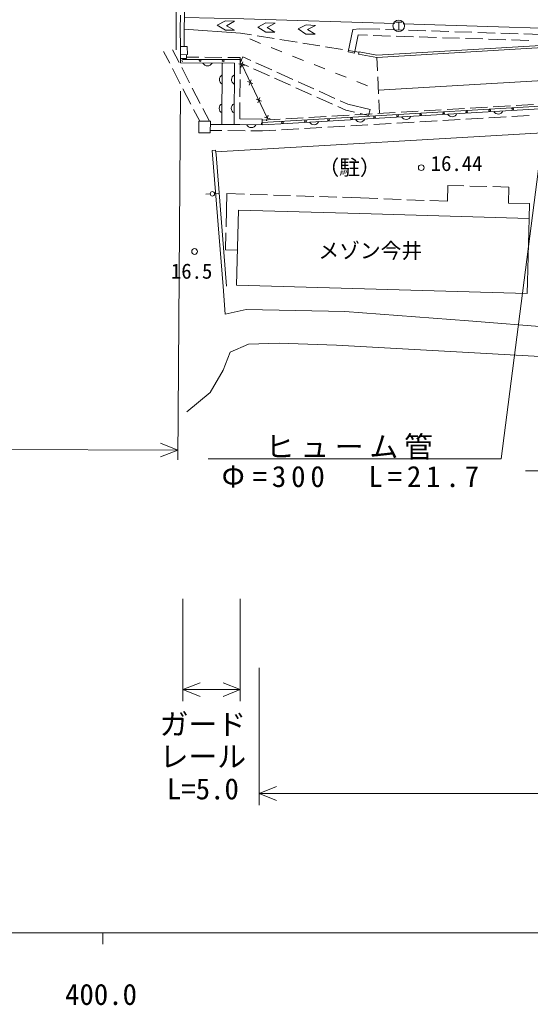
# Model space of a CAD drawing. Units: millimetres, scale not verified. Extents: x 40000 to 680000, y 20000 to 380000.
# Drawn here: x 460794 to 505063, y 198715 to 284163 of the extents above; entities that cross this region are included whole.
import ezdxf
from ezdxf.enums import TextEntityAlignment as Align

# ---------------------------------------------------------------- set-up
doc = ezdxf.new("R2010")
doc.units = ezdxf.units.MM
doc.header["$LTSCALE"] = 1000
for name, color, linetype, lineweight in [('M-BGD', 7, 'Continuous', 13), ('M-BMK-OTRS', 5, 'Continuous', 13), ('M-STR-HTXT', 7, 'Continuous', 13), ('M-TTL-BAND', 7, 'Continuous', 13)]:
    doc.layers.add(name, color=color, linetype=linetype, lineweight=lineweight)
doc.styles.add('ＭＳ ゴシック', font='')
doc.styles.get('ＭＳ ゴシック').set_extended_font_data('MS Gothic')

msp = doc.modelspace()

# ---------------------------------------------------------------- linework, layer by layer
at = {"layer": 'M-BGD'}
for p, q in [((474351, 293817), (474355, 281539)), ((475050, 281833), (475130, 293811)), ((474728, 284568), (474717, 283327)), ((493382, 283936), (493932, 283936)), ((493657, 283936), (493657, 283311)), ((474717, 283327), (474749, 281829)), ((474717, 283327), (474749, 281829)), ((475060, 283348), (479951, 282995)), ((479951, 282995), (480889, 282845)), ((489684, 283309), (489283, 281370)), ((490273, 283385), (489684, 283309)), ((490149, 282839), (489821, 281258)), ((490940, 282813), (490149, 282839)), ((492011, 283329), (490273, 283385)), ((494010, 283265), (492511, 283313)), ((496009, 283202), (494510, 283249)), ((498008, 283138), (496509, 283186)), ((500007, 283074), (498508, 283122)), ((502006, 283010), (500507, 283058)), ((504005, 282946), (502506, 282994)), ((506004, 282882), (504505, 282930)), ((481383, 282766), (482864, 282530)), ((483358, 282451), (484839, 282214)), ((485333, 282136), (486814, 281899)), ((492939, 282749), (491440, 282797)), ((494938, 282686), (493439, 282733)), ((496937, 282622), (495438, 282670)), ((498936, 282558), (497437, 282606)), ((500935, 282494), (499436, 282542)), ((502934, 282430), (501435, 282478)), ((504933, 282366), (503434, 282414)), ((473266, 281409), (473797, 280386)), ((474038, 281551), (474606, 280454)), ((474749, 281829), (474743, 281129)), ((475338, 281138), (474743, 281129)), ((474743, 281129), (474743, 280420)), ((475327, 281837), (474749, 281829)), ((475248, 281136), (475246, 280917)), ((475338, 281138), (475327, 281837)), ((487308, 281820), (488789, 281584)), ((489283, 281505), (490221, 281355)), ((489821, 281258), (489283, 281370)), ((490213, 281369), (490179, 281172)), ((474743, 280420), (479413, 280388)), ((474745, 280807), (475245, 280804)), ((474936, 280717), (479931, 280705)), ((475246, 280917), (475245, 280804)), ((476331, 280910), (475246, 280917)), ((478331, 280896), (476831, 280906)), ((478362, 280376), (478326, 275076)), ((478362, 280376), (478363, 280396)), ((479916, 280885), (478831, 280892)), ((479413, 280388), (479376, 275069)), ((479807, 280352), (480279, 280186)), ((479916, 280885), (479906, 279475)), ((480135, 280937), (479909, 280435)), ((479909, 280435), (480619, 280116)), ((479960, 280033), (480126, 280505)), ((480135, 280937), (480820, 280628)), ((481276, 280423), (482644, 279807)), ((491811, 279725), (491757, 280902)), ((474027, 279943), (474718, 278611)), ((474837, 280010), (475527, 278679)), ((482263, 275642), (480043, 280269)), ((481074, 279910), (482442, 279295)), ((483100, 279602), (484468, 278986)), ((479903, 278975), (479893, 277475)), ((480547, 278810), (481019, 278644)), ((480700, 278491), (480866, 278963)), ((482898, 279089), (484266, 278474)), ((484924, 278781), (486291, 278165)), ((491902, 277727), (491834, 279225)), ((474948, 278167), (475639, 276836)), ((475758, 278235), (476448, 276903)), ((484722, 278268), (486090, 277653)), ((486747, 277960), (488115, 277344)), ((479889, 276975), (479880, 275565)), ((481287, 277268), (481759, 277102)), ((481440, 276949), (481606, 277420)), ((486546, 277447), (487913, 276832)), ((488571, 277139), (489256, 276830)), ((491978, 276050), (491924, 277227)), ((475869, 276392), (476400, 275369)), ((476679, 276460), (477247, 275363)), ((488369, 276626), (489079, 276307)), ((489079, 276307), (489818, 276133)), ((489256, 276830), (491170, 276380)), ((491358, 276004), (489860, 275917)), ((490305, 276019), (491044, 275845)), ((491044, 275845), (491170, 276380)), ((493355, 276120), (491857, 276033)), ((495351, 276235), (493854, 276149)), ((497348, 276351), (495850, 276264)), ((499345, 276466), (497847, 276380)), ((501341, 276582), (499844, 276495)), ((503338, 276697), (501840, 276611)), ((505335, 276813), (503837, 276726)), ((476324, 275369), (476317, 274369)), ((477323, 275363), (476324, 275369)), ((477323, 275363), (477317, 274363)), ((479880, 275565), (481829, 275552)), ((481829, 275552), (481826, 275052)), ((483371, 275542), (481829, 275453)), ((482027, 275725), (482499, 275559)), ((482180, 275407), (482346, 275878)), ((485368, 275657), (483870, 275571)), ((487365, 275773), (485867, 275686)), ((489361, 275889), (487864, 275802)), ((492987, 275177), (491489, 275090)), ((494983, 275292), (493486, 275206)), ((496980, 275408), (495482, 275321)), ((498977, 275523), (497479, 275437)), ((500973, 275639), (499476, 275552)), ((502970, 275754), (501472, 275668)), ((504966, 275870), (503469, 275783)), ((477317, 274363), (476317, 274369)), ((477318, 274563), (478328, 274556)), ((477322, 275083), (479876, 275065)), ((506599, 274382), (477799, 272715)), ((478828, 274552), (480328, 274542)), ((479876, 275065), (481826, 275052)), ((480828, 274539), (481838, 274532)), ((483003, 274599), (481839, 274532)), ((485000, 274715), (483502, 274628)), ((486997, 274830), (485499, 274744)), ((488993, 274946), (487496, 274859)), ((490990, 275061), (489492, 274975)), ((477777, 272845), (477477, 272828)), ((477477, 272828), (477519, 272454)), ((477477, 272827), (477519, 272454)), ((477818, 272483), (477777, 272845)), ((477818, 272483), (477777, 272845)), ((477519, 272454), (478427, 261046)), ((478726, 261070), (477818, 272483)), ((497875, 268419), (497905, 269784)), ((497905, 269784), (499308, 269751)), ((499808, 269740), (501307, 269704)), ((501807, 269692), (503210, 269659)), ((503210, 269659), (503176, 268270)), ((477311, 269059), (476931, 269038)), ((478069, 269098), (477689, 269078)), ((478714, 267684), (478740, 269085)), ((480288, 269037), (478740, 269085)), ((482287, 268975), (480788, 269021)), ((484286, 268912), (482787, 268959)), ((486285, 268850), (484786, 268897)), ((488285, 268788), (486785, 268834)), ((490333, 268724), (488784, 268772)), ((491856, 268662), (490333, 268724)), ((493854, 268581), (492355, 268642)), ((495852, 268501), (494354, 268561)), ((497875, 268419), (496352, 268480)), ((478687, 266198), (478714, 267684)), ((479591, 261160), (479769, 267664)), ((490293, 267357), (479769, 267665)), ((503176, 268270), (504997, 268225)), ((504997, 268225), (504960, 266931)), ((504968, 266931), (490293, 267357)), ((504968, 266931), (504808, 261433)), ((478650, 264212), (478678, 265698)), ((478650, 264212), (479674, 264184)), ((478427, 261046), (478618, 258636)), ((479591, 261160), (504779, 260427)), ((504779, 260427), (504808, 261433)), ((478618, 258636), (480442, 259048)), ((480442, 259048), (488983, 258863)), ((488983, 258863), (499696, 258066)), ((499696, 258066), (513861, 256939)), ((480620, 256036), (479034, 255344)), ((479034, 255344), (480620, 256036)), ((483283, 256116), (480620, 256036)), ((480620, 256036), (483283, 256116)), ((488268, 255941), (483283, 256116)), ((483283, 256116), (488268, 255941)), ((497111, 255461), (488268, 255941)), ((488268, 255941), (497111, 255461)), ((479034, 255344), (478443, 253766)), ((512061, 254639), (497111, 255461)), ((478443, 253766), (477303, 251834)), ((477303, 251834), (475275, 250159))]:
    msp.add_line(p, q, dxfattribs=at)
for points in [[(490179, 281172), (491752, 280898), (513841, 282204), (514982, 282280), (516189, 282345), (517991, 282383), (535395, 282197), (537215, 282170), (539067, 282125), (540890, 282060), (542269, 281955)], [(490213, 281369), (491763, 281099), (513829, 282404), (514970, 282480), (516182, 282545), (517990, 282583), (535398, 282397), (537219, 282370), (539073, 282325), (540902, 282260), (542630, 282128)], [(481826, 275052), (483981, 275177), (517370, 277109), (519969, 277091), (527624, 277158), (528651, 277131), (529239, 277127)], [(481827, 275254), (515263, 277207), (519275, 277409), (527274, 277515), (537732, 277428), (540369, 277330), (542387, 277135)]]:
    msp.add_lwpolyline(points, dxfattribs=at)
for centre, radius in [((493657, 283636), 500), ((476433, 280613), 75), ((478433, 280608), 75), ((495556, 275956), 75), ((497553, 276072), 75), ((499549, 276189), 75), ((501546, 276305), 75), ((503542, 276422), 75), ((483576, 275256), 75), ((485573, 275372), 75), ((487570, 275489), 75), ((489566, 275606), 75), ((491563, 275722), 75), ((493559, 275839), 75), ((495610, 271335), 250), ((477500, 269068), 190), ((475954, 264068), 250)]:
    msp.add_circle(centre, radius, dxfattribs=at)
for centre, radius, start, end in [((530387, 313798), 32500, 347.30237, 347.30237), ((474936, 280629), 87.5, 89.86228, 269.86228), ((477079, 280599), 445, 205.59708, 333.61861), ((479931, 280617), 87.5, 269.86228, 89.86228), ((478548, 278974), 445, 115.59708, 243.61861), ((479598, 278977), 445, 115.59708, 243.61861), ((478531, 276474), 445, 115.59708, 243.61861), ((479581, 276477), 445, 115.59708, 243.61861), ((498287, 276200), 445, 209.30103, 337.32256), ((502281, 276431), 445, 209.30103, 337.32256), ((481833, 275166), 87.5, 93.34381, 273.34381), ((486307, 275506), 445, 209.30103, 337.32256), ((490301, 275738), 445, 209.30103, 337.32256), ((494294, 275969), 445, 209.30103, 337.32256), ((480877, 275253), 445, 205.59708, 333.61861)]:
    msp.add_arc(centre, radius, start, end, dxfattribs=at)
at = {"layer": 'M-BMK-OTRS'}
for p, q in [((481665, 282112), (480733, 282492)), ((483530, 281371), (482592, 281756)), ((485396, 280637), (484457, 281009)), ((487244, 279906), (486313, 280272)), ((489105, 279173), (488172, 279533)), ((490958, 278428), (490037, 278794))]:
    msp.add_line(p, q, dxfattribs=at)
for points in [[(475067, 284343), (475096, 284343), (480228, 284248), (493322, 283838)], [(542591, 282637), (540454, 282770), (535446, 282881), (522247, 283038), (519719, 283068), (517013, 283108), (514254, 283183), (494033, 283809)], [(547606, 278154), (545608, 278646), (543510, 279025), (541056, 279278), (537534, 279461), (533574, 279573), (529035, 279604), (520197, 279554), (518274, 279525), (516105, 279451), (513045, 279292), (491910, 278068)]]:
    msp.add_lwpolyline(points, dxfattribs=at)
for points in [[(479422, 283253), (478626, 283254), (477921, 283679), (478626, 284054), (479425, 284030), (478735, 283639)], [(482926, 283092), (482130, 283095), (481426, 283521), (482132, 283895), (482930, 283870), (482239, 283480)], [(486410, 282898), (485615, 282924), (484923, 283370), (485640, 283723), (486437, 283675), (485736, 283305)]]:
    msp.add_lwpolyline(points, close=True, dxfattribs=at)
at = {"layer": 'M-STR-HTXT'}
for p, q in [((474721, 277962), (474503, 246005)), ((374145, 247235), (474508, 246854)), ((474508, 246854), (473011, 247459)), ((474508, 246854), (473006, 246259)), ((474936, 233945), (474936, 225082)), ((479920, 233945), (479920, 225082)), ((481567, 227976), (481567, 216076)), ((474936, 226082), (476436, 226682)), ((479920, 226082), (478420, 226682)), ((474936, 226082), (479920, 226082)), ((474936, 226082), (476436, 225482)), ((479920, 226082), (478420, 225482)), ((481567, 217076), (483067, 217676)), ((481567, 217076), (542173, 217076)), ((481567, 217076), (483067, 216476))]:
    msp.add_line(p, q, dxfattribs=at)
for points in [[(541509, 279778), (530252, 245057), (504662, 245057)], [(506374, 275951), (502527, 246086), (477123, 246086)]]:
    msp.add_lwpolyline(points, dxfattribs=at)
at = {"layer": 'M-TTL-BAND'}
for p, q in [((40000, 205000), (579000, 205000)), ((468000, 205000), (468000, 204000))]:
    msp.add_line(p, q, dxfattribs=at)

# ---------------------------------------------------------------- texts
at = {"layer": 'M-BGD', "style": 'ＭＳ ゴシック'}
for s, p in [('（駐）', (486696, 270299)), ('16.44', (496430, 270649)), ('メゾン今井', (486687, 263087)), ('16.5', (473905, 261311))]:
    msp.add_text(s, height=1320, dxfattribs=at).set_placement(p, align=Align.BOTTOM_LEFT)
at = {"layer": 'M-STR-HTXT', "style": 'ＭＳ ゴシック'}
for s, p in [('ガード', (476678, 221617)), ('レール', (476678, 218817)), ('L=5.0', (476678, 216017))]:
    msp.add_text(s, height=1833, dxfattribs=at).set_placement(p, align=Align.BOTTOM_CENTER)
at = {"layer": 'M-STR-HTXT', "char_height": 1833, "attachment_point": 8, "style": 'ＭＳ ゴシック'}
for s, insert in [('\\T1.2;ヒューム管', (489615, 246023)), ('\\T1.34;Φ=300\u3000L=21.7', (489674, 243586))]:
    msp.add_mtext(s, dxfattribs=dict(at, insert=insert))
at = {"layer": 'M-TTL-BAND', "style": 'ＭＳ ゴシック'}
msp.add_text('400.0', height=1833, dxfattribs=at).set_placement((467844, 198195), align=Align.BOTTOM_CENTER)

doc.saveas('drawing.dxf')
